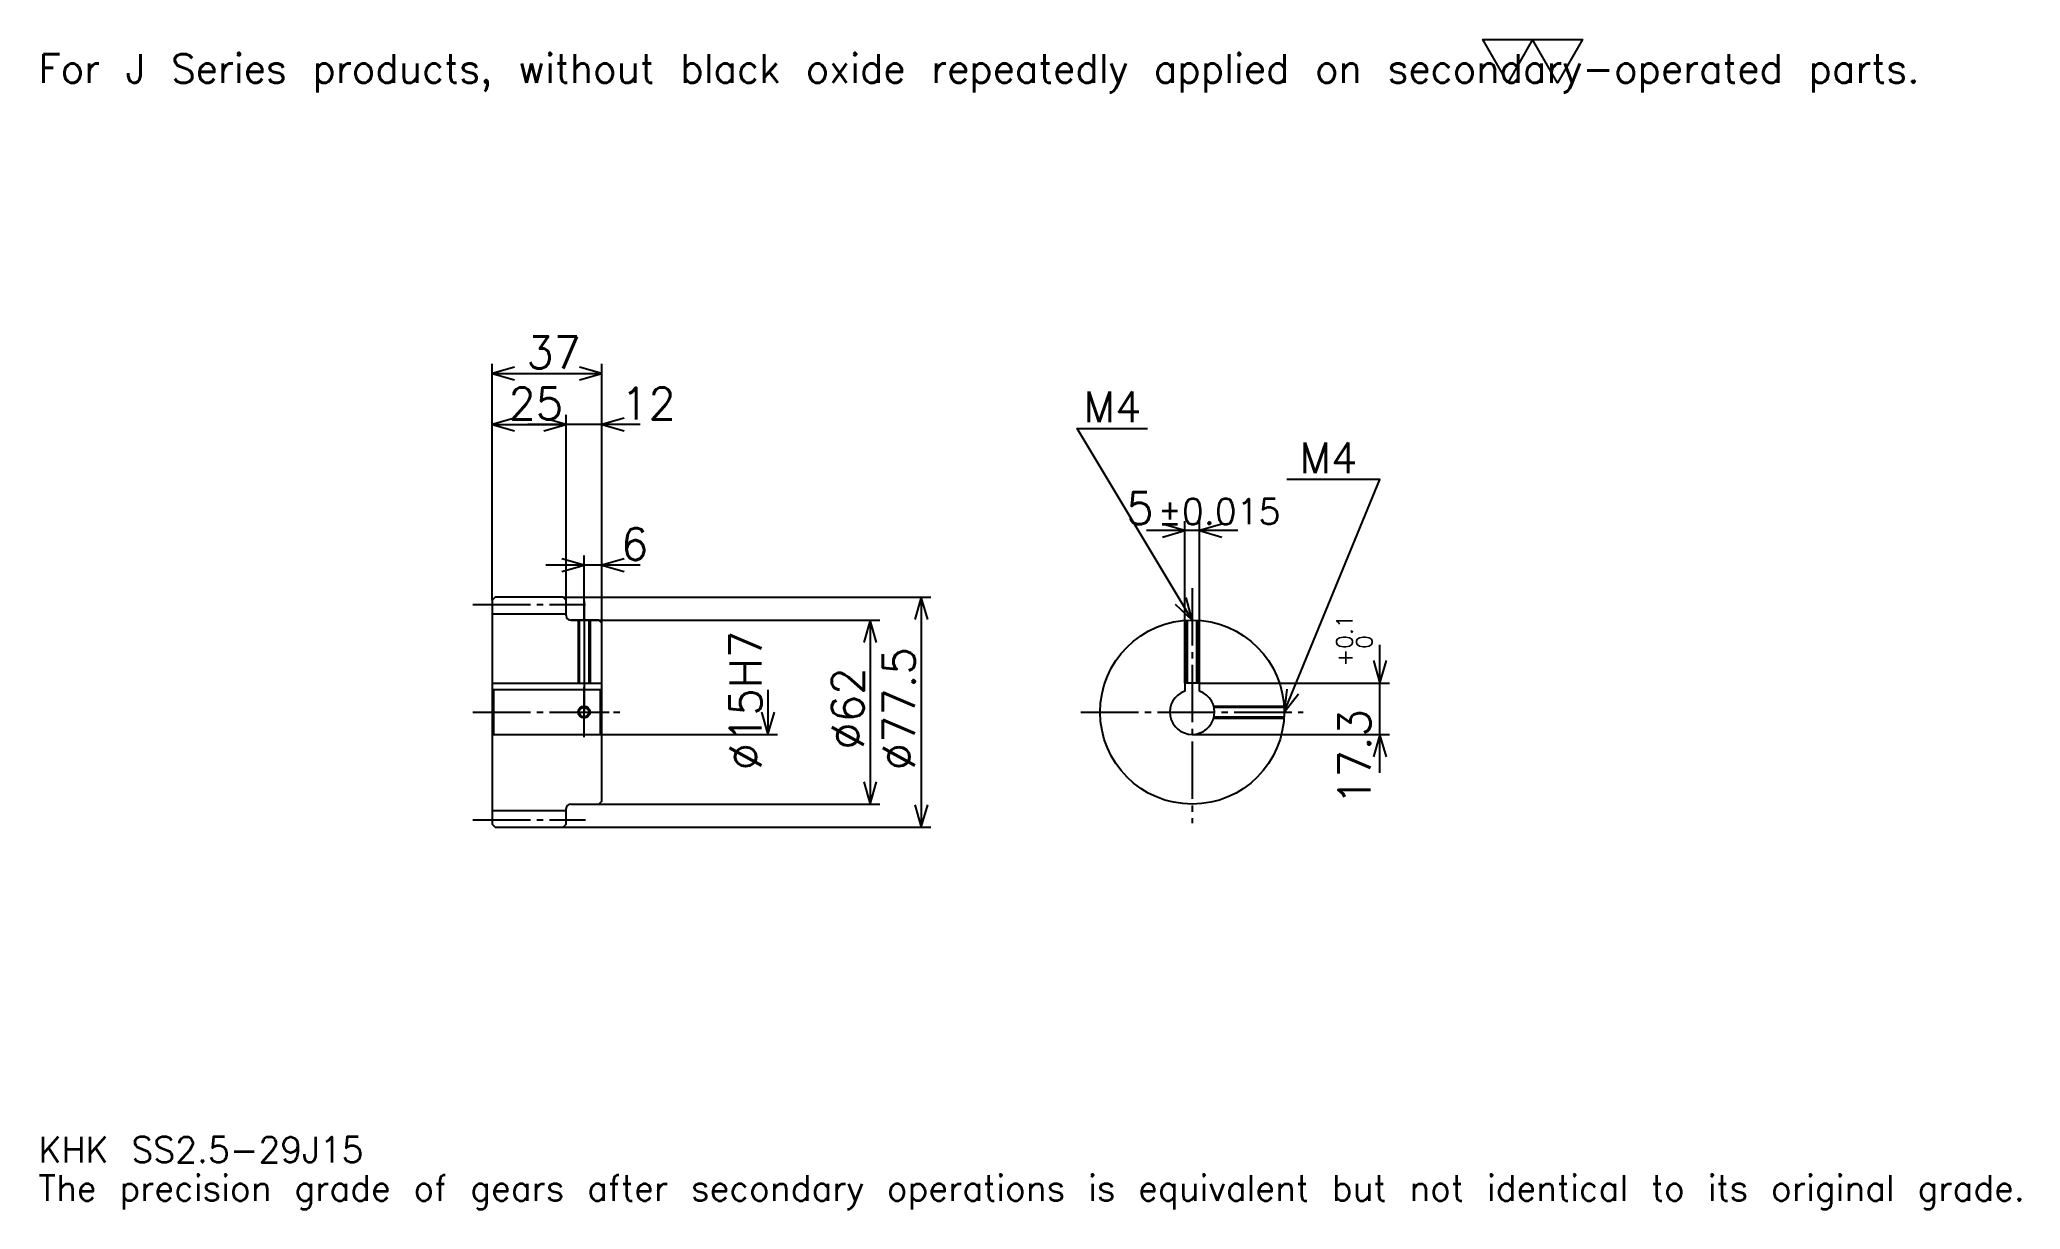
# Model space of a CAD drawing. Extents: x 22 to 689, y 8 to 402.
import ezdxf

# ---------------------------------------------------------------- set-up
doc = ezdxf.new("R2010")
doc.units = 0
doc.linetypes.add('DASHDOT', pattern=[25.826087, 19.369565, -2.152174, 2.152174, -2.152174])
doc.layers.get('0').update_dxf_attribs({"linetype": 'CONTINUOUS'})
doc.layers.add('DASHDOT', color=6, linetype='DASHDOT')
doc.styles.add('KANJI', font='TXT', dxfattribs={"bigfont": 'BIGFONT'})

msp = doc.modelspace()

# ---------------------------------------------------------------- linework, layer by layer
at = {"color": 5}
for p, q in [((174.32608, 214.152176), (174.32608, 292.706543)), ((174.32608, 289.478271), (211.32608, 289.478271)), ((211.32608, 214.152176), (211.32608, 292.706543)), ((199.32608, 214.152176), (199.32608, 275.489136)), ((174.32608, 272.260864), (199.32608, 272.260864)), ((224.23912, 272.260864), (186.41304, 272.260864)), ((425.608704, 236.532608), (394.782593, 236.532608)), ((407.695648, 185.202179), (407.695648, 239.760864)), ((412.695648, 185.202179), (412.695648, 239.760864)), ((205.32608, 214.152176), (205.32608, 228.141312)), ((224.23912, 224.913055), (192.41304, 224.913055)), ((174.32608, 213.152176), (174.32608, 214.152176)), ((198.32608, 214.152176), (211.32608, 214.152176)), ((199.32608, 213.152176), (199.32608, 214.152176)), ((205.32608, 206.402176), (205.32608, 214.152176)), ((205.32608, 206.402176), (205.32608, 214.152176)), ((211.32608, 214.152176), (322.163025, 214.152176)), ((211.32608, 205.402176), (211.32608, 214.152176)), ((318.934784, 214.152176), (318.934784, 136.652176)), ((200.82608, 206.402176), (211.32608, 206.402176)), ((211.32608, 206.402176), (304.945648, 206.402176)), ((301.717377, 206.402176), (301.717377, 144.402176)), ((473.478241, 154.989136), (473.478241, 198.115219)), ((267.282593, 182.902176), (267.282593, 167.902176)), ((412.695648, 185.202179), (476.706512, 185.202179)), ((211.32608, 167.902176), (270.510864, 167.902176)), ((410.195648, 167.902176), (476.706512, 167.902176)), ((200.82608, 144.402176), (211.32608, 144.402176)), ((211.32608, 144.402176), (304.945648, 144.402176)), ((198.32608, 136.652176), (211.32608, 136.652176)), ((211.32608, 136.652176), (322.163025, 136.652176))]:
    msp.add_line(p, q, dxfattribs=at)
at = {"color": 4}
for p, q in [((174.32608, 208.527176), (199.32608, 208.527176)), ((174.32608, 185.202179), (211.32608, 185.202179)), ((174.82608, 182.902176), (174.82608, 167.902176)), ((210.82608, 182.902176), (211.32608, 183.402176)), ((210.82608, 167.902176), (211.32608, 167.402176)), ((174.32608, 142.277176), (199.32608, 142.277176))]:
    msp.add_line(p, q, dxfattribs=at)
at = {"color": 7}
msp.add_lwpolyline([(516.521729, 387.391296), (508.128235, 401.940002), (541.702148, 401.940002), (533.308716, 387.391296), (524.915222, 401.940002), (516.521729, 387.391296)], dxfattribs=at)
at = {"color": 5}
for points in [[(181.858688, 291.630432), (174.32608, 289.478271), (181.858688, 287.32608)], [(203.793472, 287.32608), (211.32608, 289.478271), (203.793472, 291.630432)], [(181.858688, 274.413055), (174.32608, 272.260864), (181.858688, 270.108704)], [(191.793472, 270.108704), (199.32608, 272.260864), (191.793472, 274.413055)], [(191.793472, 270.108704), (199.32608, 272.260864), (191.793472, 274.413055)], [(218.858688, 274.413055), (211.32608, 272.260864), (218.858688, 270.108704)], [(410.195648, 206.402176), (371.456512, 270.967407), (395.130432, 270.967407)], [(441.195648, 175.402176), (473.478241, 253.75), (442.056519, 253.75)], [(400.163025, 234.380432), (407.695648, 236.532608), (400.163025, 238.684784)], [(420.228271, 238.684784), (412.695648, 236.532608), (420.228271, 234.380432)], [(197.793472, 222.760864), (205.32608, 224.913055), (197.793472, 227.065216)], [(218.858688, 227.065216), (211.32608, 224.913055), (218.858688, 222.760864)], [(321.086975, 206.619568), (318.934784, 214.152176), (316.782593, 206.619568)], [(404.47467, 211.754059), (410.195648, 206.402176), (408.165619, 213.968628)], [(303.869568, 198.869568), (301.717377, 206.402176), (299.565216, 198.869568)], [(471.32608, 192.734787), (473.478241, 185.202179), (475.630402, 192.734787)], [(442.07547, 183.186646), (441.195648, 175.402176), (446.055206, 181.546829)], [(265.130432, 175.434784), (267.282593, 167.902176), (269.434784, 175.434784)], [(475.630402, 160.369568), (473.478241, 167.902176), (471.32608, 160.369568)], [(299.565216, 151.934784), (301.717377, 144.402176), (303.869568, 151.934784)], [(316.782593, 144.184784), (318.934784, 136.652176), (321.086975, 144.184784)]]:
    msp.add_lwpolyline(points, dxfattribs=at)
at = {"color": 4}
for points in [[(199.32608, 207.902176), (199.32608, 213.152176), (198.32608, 214.152176), (175.32608, 214.152176), (174.32608, 213.152176), (174.32608, 167.402176)], [(200.82608, 144.402176), (210.32608, 144.402176), (211.32608, 145.402176), (211.32608, 205.402176), (210.32608, 206.402176), (200.82608, 206.402176)], [(203.32608, 206.402176), (203.32608, 185.202179)], [(203.706085, 206.402176), (203.706085, 185.202179)], [(206.946075, 206.402176), (206.946075, 185.202179)], [(207.32608, 206.402176), (207.32608, 185.202179)], [(408.195648, 185.202179), (408.195648, 206.337585)], [(408.575653, 185.202179), (408.575653, 206.359818)], [(411.815643, 185.202179), (411.815643, 206.359818)], [(412.195648, 185.202179), (412.195648, 206.337585)], [(174.32608, 167.402176), (174.82608, 167.902176), (210.82608, 167.902176), (210.82608, 182.902176), (174.82608, 182.902176), (174.32608, 183.402176)], [(412.695648, 182.473236), (412.695648, 185.202179), (407.695648, 185.202179), (407.695648, 182.473236)], [(417.424072, 177.402176), (441.131073, 177.402176)], [(417.518616, 177.022171), (441.15329, 177.022171)], [(417.518616, 173.782181), (441.15329, 173.782181)], [(174.32608, 167.402176), (174.32608, 137.652176), (175.32608, 136.652176), (198.32608, 136.652176), (199.32608, 137.652176), (199.32608, 142.902176)], [(417.424072, 173.402176), (441.131073, 173.402176)]]:
    msp.add_lwpolyline(points, dxfattribs=at)
for centre, radius in [((410.195648, 175.402176), 31), ((205.32608, 175.402176), 1.62)]:
    msp.add_circle(centre, radius, dxfattribs=at)
at = {"color": 7}
msp.add_circle((205.32608, 175.402176), 2, dxfattribs=at)
at = {"color": 4}
for centre, radius, start, end in [((200.82608, 207.902176), 1.5, 180, 270), ((410.195648, 175.402176), 7.5, 109.471220943, 70.528779057), ((200.82608, 142.902176), 1.5, 90, 180)]:
    msp.add_arc(centre, radius, start, end, dxfattribs=at)
at = {"layer": 'DASHDOT', "color": 7}
for p, q in [((410.195648, 217.16304), (410.195648, 137.945648)), ((167.869553, 211.652176), (205.782608, 211.652176)), ((205.32608, 206.402176), (205.32608, 175.402176)), ((167.869553, 175.402176), (217.782593, 175.402176)), ((372.739136, 175.402176), (447.652161, 175.402176)), ((167.869553, 139.152176), (205.782608, 139.152176))]:
    msp.add_line(p, q, dxfattribs=at)
for points in [[(205.32608, 212.858704), (205.32608, 178.745651)], [(205.32608, 166.945648), (205.32608, 183.858704)], [(196.869553, 175.402176), (213.782593, 175.402176)]]:
    msp.add_lwpolyline(points, dxfattribs=at)

# ---------------------------------------------------------------- texts
at = {"color": 7, "style": 'KANJI'}
for s, height, p in [('For J Series products, without black oxide repeatedly applied on secondary-operated parts.', 9.684783, (21.52174, 387.391296)), ('37', 10.76087, (185.831512, 291.200012)), ('25', 10.76087, (179.831512, 273.982605)), ('12', 10.76087, (217.782593, 273.982605)), ('M4', 10.330435, (373.608704, 273.119568)), ('M4', 10.330435, (446.36087, 255.902176)), ('5', 10.76087, (387.983093, 238.684784)), ('%%p0.015', 8.608696, (398.63501, 238.684784)), ('6', 10.76087, (217.782593, 226.634796)), ('KHK SS2.5-29J15', 8.608696, (21.52174, 23.673914)), ('The precision grade of gears after secondary operations is equivalent but not identical to its original grade.', 8.608696, (21.52174, 10.76087))]:
    msp.add_text(s, height=height, dxfattribs=at).set_placement(p)
for s, height, p in [('%%c15H7', 10.76087, (265.130432, 155.763596)), ('0.1', 5.380435, (464.223907, 196.742477)), ('0', 5.380435, (470.89563, 196.742477)), ('%%c77.5', 10.76087, (316.782593, 155.76358)), ('+', 5.380435, (464.223907, 190.716385)), ('%%c62', 10.76087, (299.565216, 162.758148)), ('17.3', 10.76087, (470.249969, 144.139084))]:
    msp.add_text(s, height=height, rotation=90, dxfattribs=at).set_placement(p)

doc.saveas('drawing.dxf')
